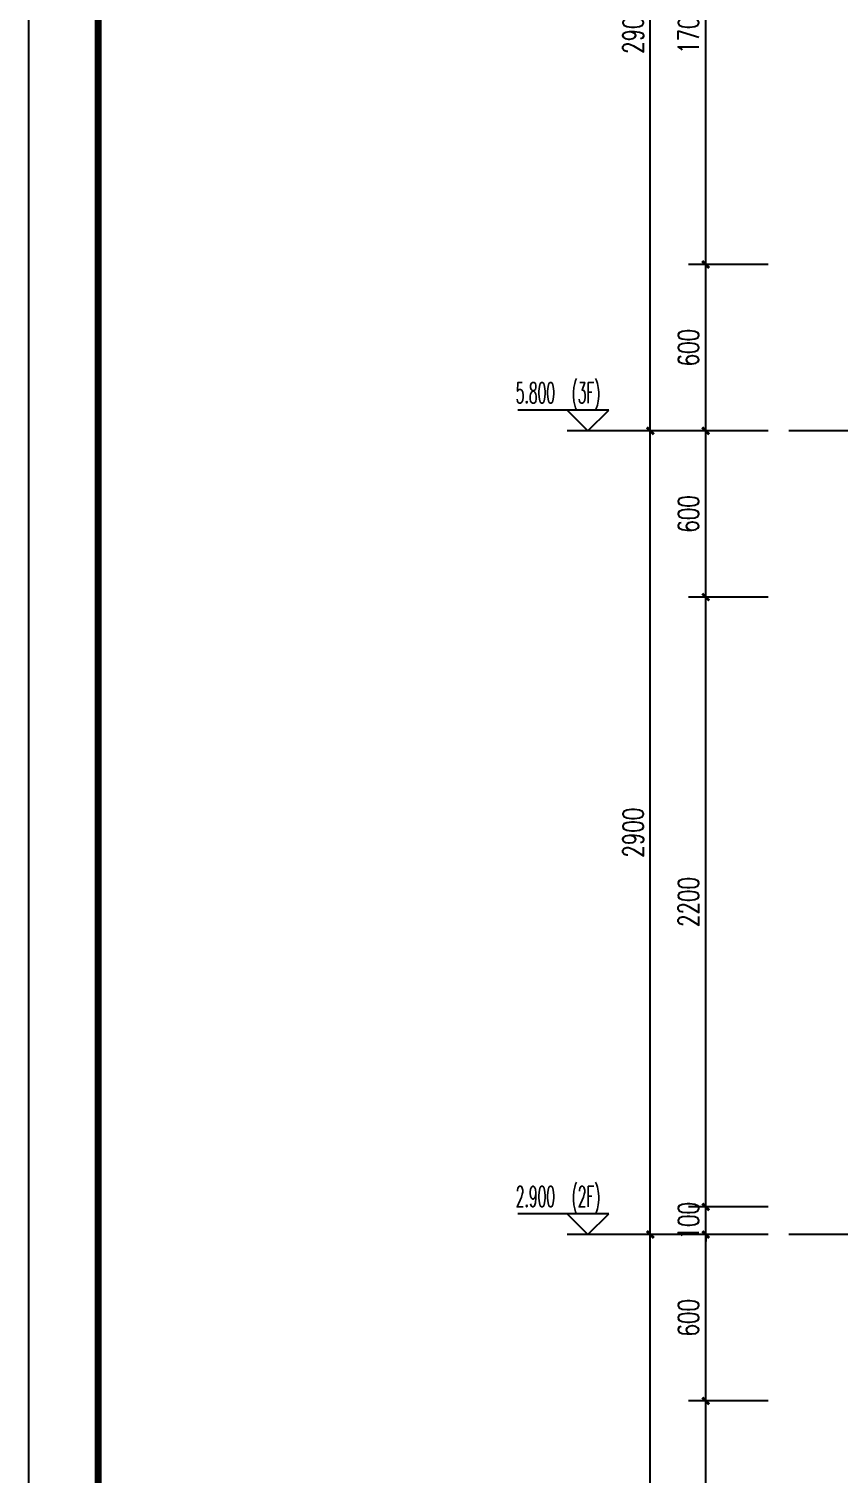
# Model space of a CAD drawing. Extents: x 393367 to 3005760, y 4998 to 826018.
# Drawn here: x 2850755 to 2853679, y 445679 to 450893 of the extents above; entities that cross this region are included whole.
import ezdxf

# ---------------------------------------------------------------- set-up
doc = ezdxf.new("R2010")
doc.units = 0
doc.header["$LTSCALE"] = 1000
doc.linetypes.add('DOTE', pattern=[2.42, 2, -0.2, 0.02, -0.2])
doc.layers.get('0').update_dxf_attribs({"linetype": 'CONTINUOUS'})
doc.layers.get('Defpoints').update_dxf_attribs({"linetype": 'CONTINUOUS'})
for name, color, linetype in [('DIM_ELEV', 3, 'CONTINUOUS'), ('DOTE', 8, 'DOTE'), ('PUB_DIM', 3, 'CONTINUOUS'), ('PUB_TEXT', 7, 'CONTINUOUS'), ('图框', 7, 'CONTINUOUS')]:
    doc.layers.add(name, color=color, linetype=linetype)
doc.layers.add('yichutu', color=7, linetype='CONTINUOUS', true_color=0xffffff, plot=False)
doc.styles.add('_TCH_DIM', font='simplex.shx', dxfattribs={"width": 0.65, "bigfont": 'gbcbig.shx'})
doc.styles.add('_TCH_DIM_T3', font='SIMPLEX', dxfattribs={"width": 0.705882, "bigfont": 'GBCBIG'})
doc.dimstyles.new('_TCH_ARCH&&25', dxfattribs={"dimtxt": 74.375, "dimasz": 25, "dimexe": 62.5, "dimexo": 75, "dimgap": 25, "dimtad": 1, "dimdec": 0, "dimzin": 0, "dimdsep": 46, "dimtxsty": '_TCH_DIM_T3', "dimblk": 'ARCHTICK', "dimcen": 0.09, "dimclrt": 7, "dimazin": 2, "dimtfac": 1, "dimtdec": 0, "dimtix": 1, "dimtmove": 2, "dimatfit": 3, "dimfxl": 1, "dimtolj": 1, "dimtzin": 0, "dimarcsym": 0})

# ---------------------------------------------------------------- blocks, each defined once
blk = doc.blocks.new('GFDDDDRG')
at = {"layer": '图框'}
blk.add_lwpolyline([(923310, -107437), (923310, -159999), (893610, -159999), (893610, -107437)], close=True, dxfattribs=at)
blk.add_lwpolyline([(923310, -107437), (923310, -159999), (893610, -159999), (893610, -107437)], close=True, dxfattribs=at)
at = {"layer": '图框', "const_width": 50}
blk.add_lwpolyline([(894110, -159499), (922810, -159499), (922810, -108687), (894110, -108687)], close=True, dxfattribs=at)
blk = doc.blocks.new('_ArchTick')
at = {"color": 0, "linetype": 'ByBlock', "const_width": 0.4}
blk.add_lwpolyline([(-0.5, -0.5), (0.5, 0.5)], dxfattribs=at)
blk = doc.blocks.new('*D1298')
at = {"layer": 'Defpoints', "color": 0, "transparency": 16777216}
for p in [(2853197.4, 445942.7), (2853497.4, 445942.7), (2853497.4, 443942.7)]:
    blk.add_point(p, dxfattribs=at)
at = {"layer": 'PUB_DIM', "color": 0, "lineweight": -2, "transparency": 16777216}
for p, q in [((2853422.4, 445942.7), (2853134.9, 445942.7)), ((2853197.4, 443942.7), (2853197.4, 445942.7)), ((2853422.4, 443942.7), (2853134.9, 443942.7))]:
    blk.add_line(p, q, dxfattribs=at)
at = {"layer": 'PUB_DIM', "color": 0, "lineweight": -2, "transparency": 16777216, "xscale": 25, "yscale": 25, "zscale": 25}
for p, rotation in [((2853197.4, 445942.7), 90), ((2853197.4, 443942.7), 270)]:
    blk.add_blockref('_ArchTick', p, dxfattribs=dict(at, rotation=rotation))
at = {"layer": 'PUB_DIM', "color": 7, "transparency": 16777216, "insert": (2853135.2, 444942.7), "char_height": 74.38, "attachment_point": 5, "rotation": 90, "style": '_TCH_DIM_T3'}
blk.add_mtext('\\A1;2000', dxfattribs=at)
blk = doc.blocks.new('*D1299')
at = {"layer": 'Defpoints', "color": 0, "transparency": 16777216}
for p in [(2853197.4, 446542.7), (2853497.4, 446542.7), (2853497.4, 445942.7)]:
    blk.add_point(p, dxfattribs=at)
at = {"layer": 'PUB_DIM', "color": 0, "lineweight": -2, "transparency": 16777216}
for p, q in [((2853422.4, 446542.7), (2853134.9, 446542.7)), ((2853197.4, 445942.7), (2853197.4, 446542.7)), ((2853422.4, 445942.7), (2853134.9, 445942.7))]:
    blk.add_line(p, q, dxfattribs=at)
at = {"layer": 'PUB_DIM', "color": 0, "lineweight": -2, "transparency": 16777216, "xscale": 25, "yscale": 25, "zscale": 25}
for p, rotation in [((2853197.4, 446542.7), 90), ((2853197.4, 445942.7), 270)]:
    blk.add_blockref('_ArchTick', p, dxfattribs=dict(at, rotation=rotation))
at = {"layer": 'PUB_DIM', "color": 7, "transparency": 16777216, "insert": (2853135.2, 446242.7), "char_height": 74.38, "attachment_point": 5, "rotation": 90, "style": '_TCH_DIM_T3'}
blk.add_mtext('\\A1;600', dxfattribs=at)
blk = doc.blocks.new('*D1300')
at = {"layer": 'Defpoints', "color": 0, "transparency": 16777216}
for p in [(2853197.4, 446642.7), (2853497.4, 446642.7), (2853497.4, 446542.7)]:
    blk.add_point(p, dxfattribs=at)
at = {"layer": 'PUB_DIM', "color": 0, "lineweight": -2, "transparency": 16777216}
for p, q in [((2853422.4, 446642.7), (2853134.9, 446642.7)), ((2853197.4, 446642.7), (2853197.4, 446667.7)), ((2853197.4, 446542.7), (2853197.4, 446642.7)), ((2853422.4, 446542.7), (2853134.9, 446542.7)), ((2853197.4, 446542.7), (2853197.4, 446517.7))]:
    blk.add_line(p, q, dxfattribs=at)
at = {"layer": 'PUB_DIM', "color": 0, "lineweight": -2, "transparency": 16777216, "xscale": 25, "yscale": 25, "zscale": 25}
for p, rotation in [((2853197.4, 446642.7), 270), ((2853197.4, 446542.7), 90)]:
    blk.add_blockref('_ArchTick', p, dxfattribs=dict(at, rotation=rotation))
at = {"layer": 'PUB_DIM', "color": 7, "transparency": 16777216, "insert": (2853135.2, 446592.7), "char_height": 74.38, "attachment_point": 5, "rotation": 90, "style": '_TCH_DIM_T3'}
blk.add_mtext('\\A1;100', dxfattribs=at)
blk = doc.blocks.new('*D1301')
at = {"layer": 'Defpoints', "color": 0, "transparency": 16777216}
for p in [(2853197.4, 448842.7), (2853497.4, 448842.7), (2853497.4, 446642.7)]:
    blk.add_point(p, dxfattribs=at)
at = {"layer": 'PUB_DIM', "color": 0, "lineweight": -2, "transparency": 16777216}
for p, q in [((2853422.4, 448842.7), (2853134.9, 448842.7)), ((2853197.4, 446642.7), (2853197.4, 448842.7)), ((2853422.4, 446642.7), (2853134.9, 446642.7))]:
    blk.add_line(p, q, dxfattribs=at)
at = {"layer": 'PUB_DIM', "color": 0, "lineweight": -2, "transparency": 16777216, "xscale": 25, "yscale": 25, "zscale": 25}
for p, rotation in [((2853197.4, 448842.7), 90), ((2853197.4, 446642.7), 270)]:
    blk.add_blockref('_ArchTick', p, dxfattribs=dict(at, rotation=rotation))
at = {"layer": 'PUB_DIM', "color": 7, "transparency": 16777216, "insert": (2853135.2, 447742.7), "char_height": 74.38, "attachment_point": 5, "rotation": 90, "style": '_TCH_DIM_T3'}
blk.add_mtext('\\A1;2200', dxfattribs=at)
blk = doc.blocks.new('*D1302')
at = {"layer": 'Defpoints', "color": 0, "transparency": 16777216}
for p in [(2853197.4, 449442.7), (2853497.4, 449442.7), (2853497.4, 448842.7)]:
    blk.add_point(p, dxfattribs=at)
at = {"layer": 'PUB_DIM', "color": 0, "lineweight": -2, "transparency": 16777216}
for p, q in [((2853422.4, 449442.7), (2853134.9, 449442.7)), ((2853197.4, 448842.7), (2853197.4, 449442.7)), ((2853422.4, 448842.7), (2853134.9, 448842.7))]:
    blk.add_line(p, q, dxfattribs=at)
at = {"layer": 'PUB_DIM', "color": 0, "lineweight": -2, "transparency": 16777216, "xscale": 25, "yscale": 25, "zscale": 25}
for p, rotation in [((2853197.4, 449442.7), 90), ((2853197.4, 448842.7), 270)]:
    blk.add_blockref('_ArchTick', p, dxfattribs=dict(at, rotation=rotation))
at = {"layer": 'PUB_DIM', "color": 7, "transparency": 16777216, "insert": (2853135.2, 449142.7), "char_height": 74.38, "attachment_point": 5, "rotation": 90, "style": '_TCH_DIM_T3'}
blk.add_mtext('\\A1;600', dxfattribs=at)
blk = doc.blocks.new('*D1303')
at = {"layer": 'Defpoints', "color": 0, "transparency": 16777216}
for p in [(2853197.4, 450042.7), (2853497.4, 450042.7), (2853497.4, 449442.7)]:
    blk.add_point(p, dxfattribs=at)
at = {"layer": 'PUB_DIM', "color": 0, "lineweight": -2, "transparency": 16777216}
for p, q in [((2853422.4, 450042.7), (2853134.9, 450042.7)), ((2853197.4, 449442.7), (2853197.4, 450042.7)), ((2853422.4, 449442.7), (2853134.9, 449442.7))]:
    blk.add_line(p, q, dxfattribs=at)
at = {"layer": 'PUB_DIM', "color": 0, "lineweight": -2, "transparency": 16777216, "xscale": 25, "yscale": 25, "zscale": 25}
for p, rotation in [((2853197.4, 450042.7), 90), ((2853197.4, 449442.7), 270)]:
    blk.add_blockref('_ArchTick', p, dxfattribs=dict(at, rotation=rotation))
at = {"layer": 'PUB_DIM', "color": 7, "transparency": 16777216, "insert": (2853135.2, 449742.7), "char_height": 74.38, "attachment_point": 5, "rotation": 90, "style": '_TCH_DIM_T3'}
blk.add_mtext('\\A1;600', dxfattribs=at)
blk = doc.blocks.new('*D1304')
at = {"layer": 'Defpoints', "color": 0, "transparency": 16777216}
for p in [(2853197.4, 451742.7), (2853497.4, 451742.7), (2853497.4, 450042.7)]:
    blk.add_point(p, dxfattribs=at)
at = {"layer": 'PUB_DIM', "color": 0, "lineweight": -2, "transparency": 16777216}
for p, q in [((2853422.4, 451742.7), (2853134.9, 451742.7)), ((2853197.4, 450042.7), (2853197.4, 451742.7)), ((2853422.4, 450042.7), (2853134.9, 450042.7))]:
    blk.add_line(p, q, dxfattribs=at)
at = {"layer": 'PUB_DIM', "color": 0, "lineweight": -2, "transparency": 16777216, "xscale": 25, "yscale": 25, "zscale": 25}
for p, rotation in [((2853197.4, 451742.7), 90), ((2853197.4, 450042.7), 270)]:
    blk.add_blockref('_ArchTick', p, dxfattribs=dict(at, rotation=rotation))
at = {"layer": 'PUB_DIM', "color": 7, "transparency": 16777216, "insert": (2853135.2, 450892.7), "char_height": 74.38, "attachment_point": 5, "rotation": 90, "style": '_TCH_DIM_T3'}
blk.add_mtext('\\A1;1700', dxfattribs=at)
blk = doc.blocks.new('*D1317')
at = {"layer": 'Defpoints', "color": 0, "transparency": 16777216}
for p in [(2852997.4, 446542.7), (2853497.4, 446542.7), (2853497.4, 443642.7)]:
    blk.add_point(p, dxfattribs=at)
at = {"layer": 'PUB_DIM', "color": 0, "lineweight": -2, "transparency": 16777216}
for p, q in [((2853422.4, 446542.7), (2852934.9, 446542.7)), ((2852997.4, 443642.7), (2852997.4, 446542.7)), ((2853422.4, 443642.7), (2852934.9, 443642.7))]:
    blk.add_line(p, q, dxfattribs=at)
at = {"layer": 'PUB_DIM', "color": 0, "lineweight": -2, "transparency": 16777216, "xscale": 25, "yscale": 25, "zscale": 25}
for p, rotation in [((2852997.4, 446542.7), 90), ((2852997.4, 443642.7), 270)]:
    blk.add_blockref('_ArchTick', p, dxfattribs=dict(at, rotation=rotation))
at = {"layer": 'PUB_DIM', "color": 7, "transparency": 16777216, "insert": (2852935.2, 445092.7), "char_height": 74.38, "attachment_point": 5, "rotation": 90, "style": '_TCH_DIM_T3'}
blk.add_mtext('\\A1;2900', dxfattribs=at)
blk = doc.blocks.new('*D1318')
at = {"layer": 'Defpoints', "color": 0, "transparency": 16777216}
for p in [(2852997.4, 449442.7), (2853497.4, 449442.7), (2853497.4, 446542.7)]:
    blk.add_point(p, dxfattribs=at)
at = {"layer": 'PUB_DIM', "color": 0, "lineweight": -2, "transparency": 16777216}
for p, q in [((2853422.4, 449442.7), (2852934.9, 449442.7)), ((2852997.4, 446542.7), (2852997.4, 449442.7)), ((2853422.4, 446542.7), (2852934.9, 446542.7))]:
    blk.add_line(p, q, dxfattribs=at)
at = {"layer": 'PUB_DIM', "color": 0, "lineweight": -2, "transparency": 16777216, "xscale": 25, "yscale": 25, "zscale": 25}
for p, rotation in [((2852997.4, 449442.7), 90), ((2852997.4, 446542.7), 270)]:
    blk.add_blockref('_ArchTick', p, dxfattribs=dict(at, rotation=rotation))
at = {"layer": 'PUB_DIM', "color": 7, "transparency": 16777216, "insert": (2852935.2, 447992.7), "char_height": 74.38, "attachment_point": 5, "rotation": 90, "style": '_TCH_DIM_T3'}
blk.add_mtext('\\A1;2900', dxfattribs=at)
blk = doc.blocks.new('*D1319')
at = {"layer": 'Defpoints', "color": 0, "transparency": 16777216}
for p in [(2852997.4, 452342.7), (2853497.4, 452342.7), (2853497.4, 449442.7)]:
    blk.add_point(p, dxfattribs=at)
at = {"layer": 'PUB_DIM', "color": 0, "lineweight": -2, "transparency": 16777216}
for p, q in [((2853422.4, 452342.7), (2852934.9, 452342.7)), ((2852997.4, 449442.7), (2852997.4, 452342.7)), ((2853422.4, 449442.7), (2852934.9, 449442.7))]:
    blk.add_line(p, q, dxfattribs=at)
at = {"layer": 'PUB_DIM', "color": 0, "lineweight": -2, "transparency": 16777216, "xscale": 25, "yscale": 25, "zscale": 25}
for p, rotation in [((2852997.4, 452342.7), 90), ((2852997.4, 449442.7), 270)]:
    blk.add_blockref('_ArchTick', p, dxfattribs=dict(at, rotation=rotation))
at = {"layer": 'PUB_DIM', "color": 7, "transparency": 16777216, "insert": (2852935.2, 450892.7), "char_height": 74.38, "attachment_point": 5, "rotation": 90, "style": '_TCH_DIM_T3'}
blk.add_mtext('\\A1;2900', dxfattribs=at)
blk = doc.blocks.new('yct-525-297-26250-14850-50-3002')
at = {"layer": 'yichutu', "color": 7, "true_color": 0xffffff}
blk.add_lwpolyline([(0, 0), (0, 14850), (26250, 14850), (26250, 0)], close=True, dxfattribs=at)

msp = doc.modelspace()

# ---------------------------------------------------------------- linework, layer by layer
at = {"layer": 'DIM_ELEV', "color": 1}
for p, q in [((2852847.38864, 449517.70355), (2852519.38864, 449517.70355)), ((2852772.38864, 449442.70355), (2852697.38864, 449517.70355)), ((2852772.38864, 449442.70355), (2852847.38864, 449517.70355)), ((2853197.38864, 449442.70355), (2852697.38864, 449442.70355))]:
    msp.add_line(p, q, dxfattribs=at)
at = {"layer": 'DIM_ELEV'}
for p, q in [((2852847.38864, 446617.70355), (2852519.38864, 446617.70355)), ((2852772.38864, 446542.70355), (2852697.38864, 446617.70355)), ((2852772.38864, 446542.70355), (2852847.38864, 446617.70355)), ((2853197.38864, 446542.70355), (2852697.38864, 446542.70355))]:
    msp.add_line(p, q, dxfattribs=at)
at = {"layer": 'DOTE', "linetype": 'DOTE', "ltscale": 0.2}
for p, q in [((2857266.10772, 449442.70355), (2853497.38864, 449442.70355)), ((2857266.10772, 446542.70355), (2853497.38864, 446542.70355))]:
    msp.add_line(p, q, dxfattribs=at)

# ---------------------------------------------------------------- block references
at = {"xscale": 0.5, "yscale": 0.5, "zscale": 0.5}
msp.add_blockref('GFDDDDRG', (2403949.86148, 518369.20917), dxfattribs=at)
at = {"layer": 'yichutu', "rotation": 270}
msp.add_blockref('yct-525-297-26250-14850-50-3002', (2850754.75106, 464650.72831), dxfattribs=at)

# ---------------------------------------------------------------- texts
at = {"layer": 'PUB_TEXT', "color": 1, "style": '_TCH_DIM', "width": 0.494118}
for s, p in [('5.800', (2852511.88864, 449542.72855)), ('(3F)', (2852713.43864, 449542.72855))]:
    msp.add_text(s, height=74.375, dxfattribs=at).set_placement(p)
at = {"layer": 'PUB_TEXT', "style": '_TCH_DIM', "width": 0.494118}
for s, p in [('2.900', (2852511.88864, 446642.72855)), ('(2F)', (2852713.43864, 446642.72855))]:
    msp.add_text(s, height=74.375, dxfattribs=at).set_placement(p)

# ---------------------------------------------------------------- dimensions: what is measured, and where the dimension line sits
at = {"layer": 'PUB_DIM'}
for p1, p2, distance, picture, middle in [((2853497.38864, 449442.70355), (2853497.38864, 452342.70355), 500, '*D1319', (2852935.20114, 450892.70355)), ((2853497.38864, 450042.74097), (2853497.38864, 451742.70355), 300, '*D1304', (2853135.20114, 450892.72226)), ((2853497.38864, 449442.70355), (2853497.38864, 450042.74097), 300, '*D1303', (2853135.20114, 449742.72226)), ((2853497.38864, 446542.70355), (2853497.38864, 449442.70355), 500, '*D1318', (2852935.20114, 447992.70355)), ((2853497.38864, 448842.70355), (2853497.38864, 449442.70355), 300, '*D1302', (2853135.20114, 449142.70355)), ((2853497.38864, 446642.70355), (2853497.38864, 448842.70355), 300, '*D1301', (2853135.20114, 447742.70355)), ((2853497.38864, 446542.70355), (2853497.38864, 446642.70355), 300, '*D1300', (2853135.20114, 446592.70355)), ((2853497.38864, 443642.70355), (2853497.38864, 446542.70355), 500, '*D1317', (2852935.20114, 445092.70355)), ((2853497.38864, 445942.70355), (2853497.38864, 446542.70355), 300, '*D1299', (2853135.20114, 446242.70355)), ((2853497.38864, 443942.69), (2853497.38864, 445942.70355), 300, '*D1298', (2853135.20114, 444942.69678))]:
    dim = msp.add_aligned_dim(p1=p1, p2=p2, distance=distance, dimstyle='_TCH_ARCH&&25', dxfattribs=at)
    dim.commit()
    dim.dimension.update_dxf_attribs({"geometry": picture, "text_midpoint": middle})

doc.saveas('drawing.dxf')
